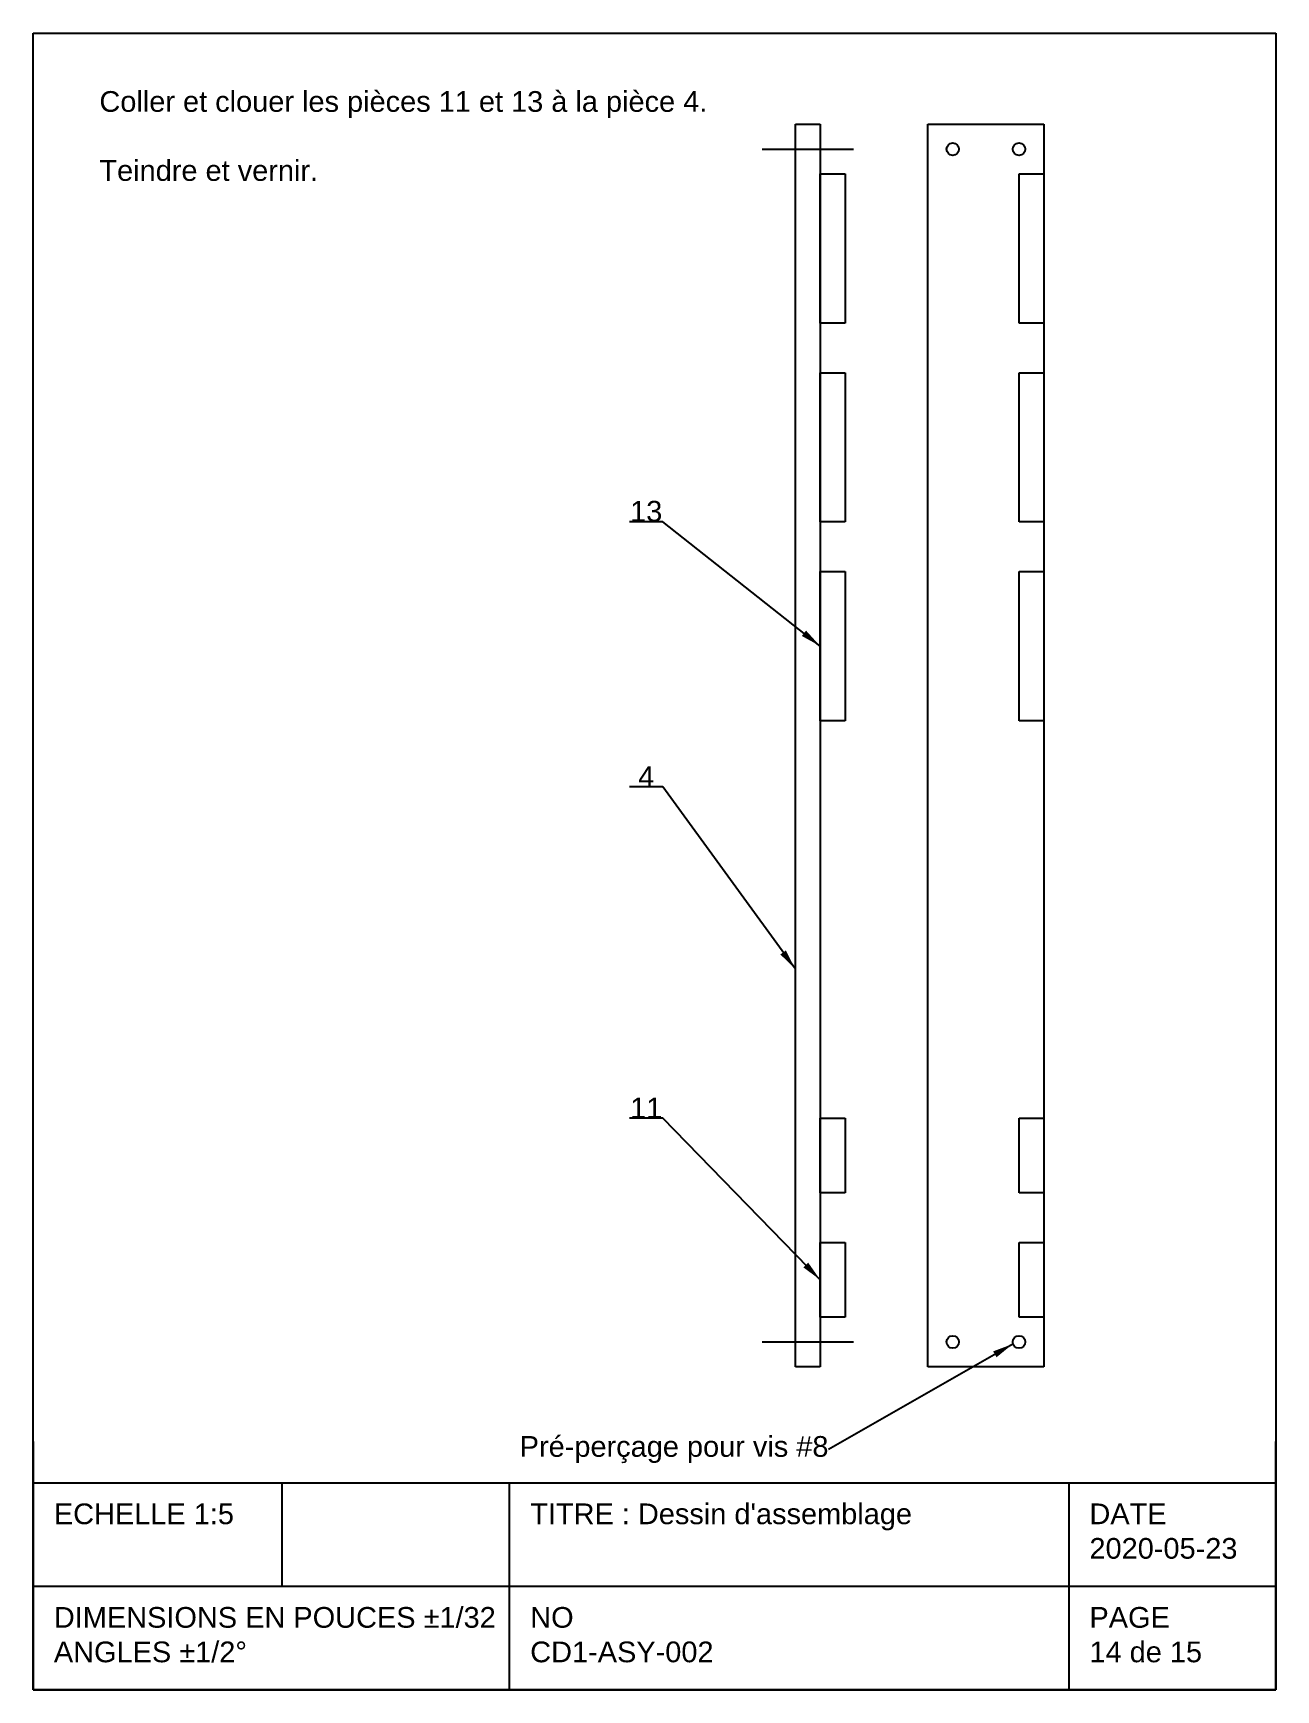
# Model space of a CAD drawing. Header units: inches. Extents: x -10 to 27.5, y -10.2 to 39.8.
import ezdxf

# ---------------------------------------------------------------- set-up
doc = ezdxf.new("R2010")
doc.units = ezdxf.units.IN
doc.header["$MEASUREMENT"] = 0
doc.linetypes.add('CENTER', pattern=[50.8, 31.75, -6.35, 6.35, -6.35])
doc.linetypes.add('HIDDEN', pattern=[9.525, 6.35, -3.175])
doc.layers.get('0').update_dxf_attribs({"lineweight": 25})
doc.layers.add('Hidden', color=1, linetype='HIDDEN', lineweight=25, true_color=0xff0000)
doc.styles.add('QCADDimTextStyle', font='txt')
doc.styles.add('textstyle11', font='')
doc.styles.add('textstyle12', font='')
doc.styles.add('textstyle13', font='')
doc.styles.add('textstyle14', font='')
doc.styles.add('textstyle15', font='')
doc.styles.add('textstyle16', font='')
doc.styles.add('textstyle17', font='')
doc.styles.add('textstyle18', font='')
doc.styles.add('textstyle19', font='')
doc.styles.add('textstyle20', font='')
doc.styles.add('textstyle21', font='')
doc.styles.get('textstyle11').set_extended_font_data('Arial')
doc.styles.get('textstyle12').set_extended_font_data('Arial')
doc.styles.get('textstyle13').set_extended_font_data('Arial')
doc.styles.get('textstyle14').set_extended_font_data('Arial')
doc.styles.get('textstyle15').set_extended_font_data('Arial')
doc.styles.get('textstyle16').set_extended_font_data('Arial')
doc.styles.get('textstyle17').set_extended_font_data('Arial')
doc.styles.get('textstyle18').set_extended_font_data('Arial')
doc.styles.get('textstyle19').set_extended_font_data('Arial')
doc.styles.get('textstyle20').set_extended_font_data('Arial')
doc.styles.get('textstyle21').set_extended_font_data('Arial')
doc.dimstyles.new('QCADDimStyle', dxfattribs={"dimscale": 5, "dimtxt": 0.125, "dimasz": 0.125, "dimexe": 0.0625, "dimexo": 0.03125, "dimgap": 0.03125, "dimtad": 1, "dimtoh": 1, "dimdec": 4, "dimzin": 0, "dimdsep": 46, "dimtxsty": 'QCADDimTextStyle', "dimcen": 0.09, "dimadec": 0, "dimazin": 0, "dimtfac": 1, "dimtdec": 4, "dimtofl": 0, "dimtmove": 0, "dimatfit": 3, "dimfxl": 1, "dimtolj": 1, "dimtzin": 0, "dimarcsym": 0})

# ---------------------------------------------------------------- blocks, each defined once
blk = doc.blocks.new('cartouche_ANSI_A')
for p, q in [((0, 10), (7.5, 10)), ((0, 0), (0, 10)), ((7.5, 10), (7.5, 0)), ((0, 1.5), (0, 0)), ((7.5, 0), (7.5, 1.5)), ((0, 1.25), (7.5, 1.25)), ((1.5, 1.25), (1.5, 0.625)), ((2.875, 0), (2.875, 1.25)), ((6.25, 1.25), (6.25, 0)), ((0, 0), (0, 0.75)), ((7.5, 0.75), (7.5, 0)), ((0, 0.625), (2.875, 0.625)), ((2.875, 0.625), (5.625, 0.625)), ((5.625, 0.625), (7.5, 0.625)), ((7.5, 0), (0, 0)), ((0, 0), (7.5, 0)), ((7.5, 0), (0, 0))]:
    blk.add_line(p, q)
at = {"char_height": 0.125, "attachment_point": 1}
for s, insert, style in [('ECHELLE 1:5', (0.125, 1.125), 'textstyle12'), ("TITRE : Dessin d'assemblage", (3, 1.125), 'textstyle14'), ('DATE\\P2020-05-23', (6.375, 1.125), 'textstyle16'), ('DIMENSIONS EN POUCES %%p1/32\\PANGLES %%p1/2%%d', (0.125, 0.5), 'textstyle11'), ('NO\\PCD1-ASY-002', (3, 0.5), 'textstyle13'), ('PAGE\\P14 de 15', (6.375, 0.5), 'textstyle15')]:
    blk.add_mtext(s, dxfattribs=dict(at, insert=insert, style=style))

msp = doc.modelspace()

# ---------------------------------------------------------------- linework, layer by layer
for p, q in [((13, 37), (13.75, 37)), ((13, -0.5), (13, 37)), ((13.75, 37), (13.75, -0.5)), ((17, 37), (20.5, 37)), ((17, -0.5), (17, 37)), ((20.5, 37), (20.5, -0.5)), ((13.75, -0.5), (13, -0.5)), ((20.5, -0.5), (17, -0.5))]:
    msp.add_line(p, q)
at = {"linetype": 'CENTER'}
for p, q in [((12, 36.25), (14.75, 36.25)), ((12, 0.25), (14.75, 0.25))]:
    msp.add_line(p, q, dxfattribs=at)
for centre in [(17.75, 36.25), (19.75, 36.25), (17.75, 0.25), (19.75, 0.25)]:
    msp.add_circle(centre, 0.188)
at = {"layer": 'Hidden'}
for p, q in [((13.75, 35.5), (14.5, 35.5)), ((13.75, 31), (13.75, 35.5)), ((14.5, 35.5), (14.5, 31)), ((19.75, 35.5), (20.5, 35.5)), ((19.75, 31), (19.75, 35.5)), ((20.5, 35.5), (20.5, 31)), ((14.5, 31), (13.75, 31)), ((20.5, 31), (19.75, 31)), ((13.75, 29.5), (14.5, 29.5)), ((13.75, 25), (13.75, 29.5)), ((14.5, 29.5), (14.5, 25)), ((19.75, 29.5), (20.5, 29.5)), ((19.75, 25), (19.75, 29.5)), ((20.5, 29.5), (20.5, 25)), ((14.5, 25), (13.75, 25)), ((20.5, 25), (19.75, 25)), ((13.75, 23.5), (14.5, 23.5)), ((13.75, 19), (13.75, 23.5)), ((14.5, 23.5), (14.5, 19)), ((19.75, 23.5), (20.5, 23.5)), ((19.75, 19), (19.75, 23.5)), ((20.5, 23.5), (20.5, 19)), ((14.5, 19), (13.75, 19)), ((20.5, 19), (19.75, 19)), ((13.75, 7), (14.5, 7)), ((13.75, 4.75), (13.75, 7)), ((14.5, 7), (14.5, 4.75)), ((19.75, 7), (20.5, 7)), ((20.5, 7), (20.5, 4.75)), ((19.75, 4.75), (19.75, 7)), ((14.5, 4.75), (13.75, 4.75)), ((20.5, 4.75), (19.75, 4.75)), ((13.75, 3.25), (14.5, 3.25)), ((13.75, 1), (13.75, 3.25)), ((14.5, 3.25), (14.5, 1)), ((19.75, 3.25), (20.5, 3.25)), ((19.75, 1), (19.75, 3.25)), ((20.5, 3.25), (20.5, 1)), ((14.5, 1), (13.75, 1)), ((20.5, 1), (19.75, 1))]:
    msp.add_line(p, q, dxfattribs=at)

# ---------------------------------------------------------------- block references
at = {"xscale": 5, "yscale": 5}
msp.add_blockref('cartouche_ANSI_A', (-10, -10.25), dxfattribs=at)

# ---------------------------------------------------------------- texts
at = {"char_height": 0.625}
for s, insert, attachment_point, style in [('Coller et clouer les pièces 11 et 13 à la pièce 4.\\P\\PTeindre et vernir.', (-8, 38), 1, 'textstyle18'), ('13', (8.5, 25), 8, 'textstyle20'), ('4', (8.5, 17), 8, 'textstyle19'), ('11', (8.5, 7), 8, 'textstyle21'), ('Pré-perçage pour vis #8', (14, -3), 6, 'textstyle17')]:
    msp.add_mtext(s, dxfattribs=dict(at, insert=insert, attachment_point=attachment_point, style=style))

# ---------------------------------------------------------------- leaders
for points in [[(13.75, 21.25), (9, 25), (8, 25)], [(13, 11.5), (9, 17), (8, 17)], [(13.75, 2.125), (9, 7), (8, 7)], [(19.562, 0.188), (14, -3)]]:
    msp.add_leader(points, dimstyle='QCADDimStyle')

doc.saveas('drawing.dxf')
